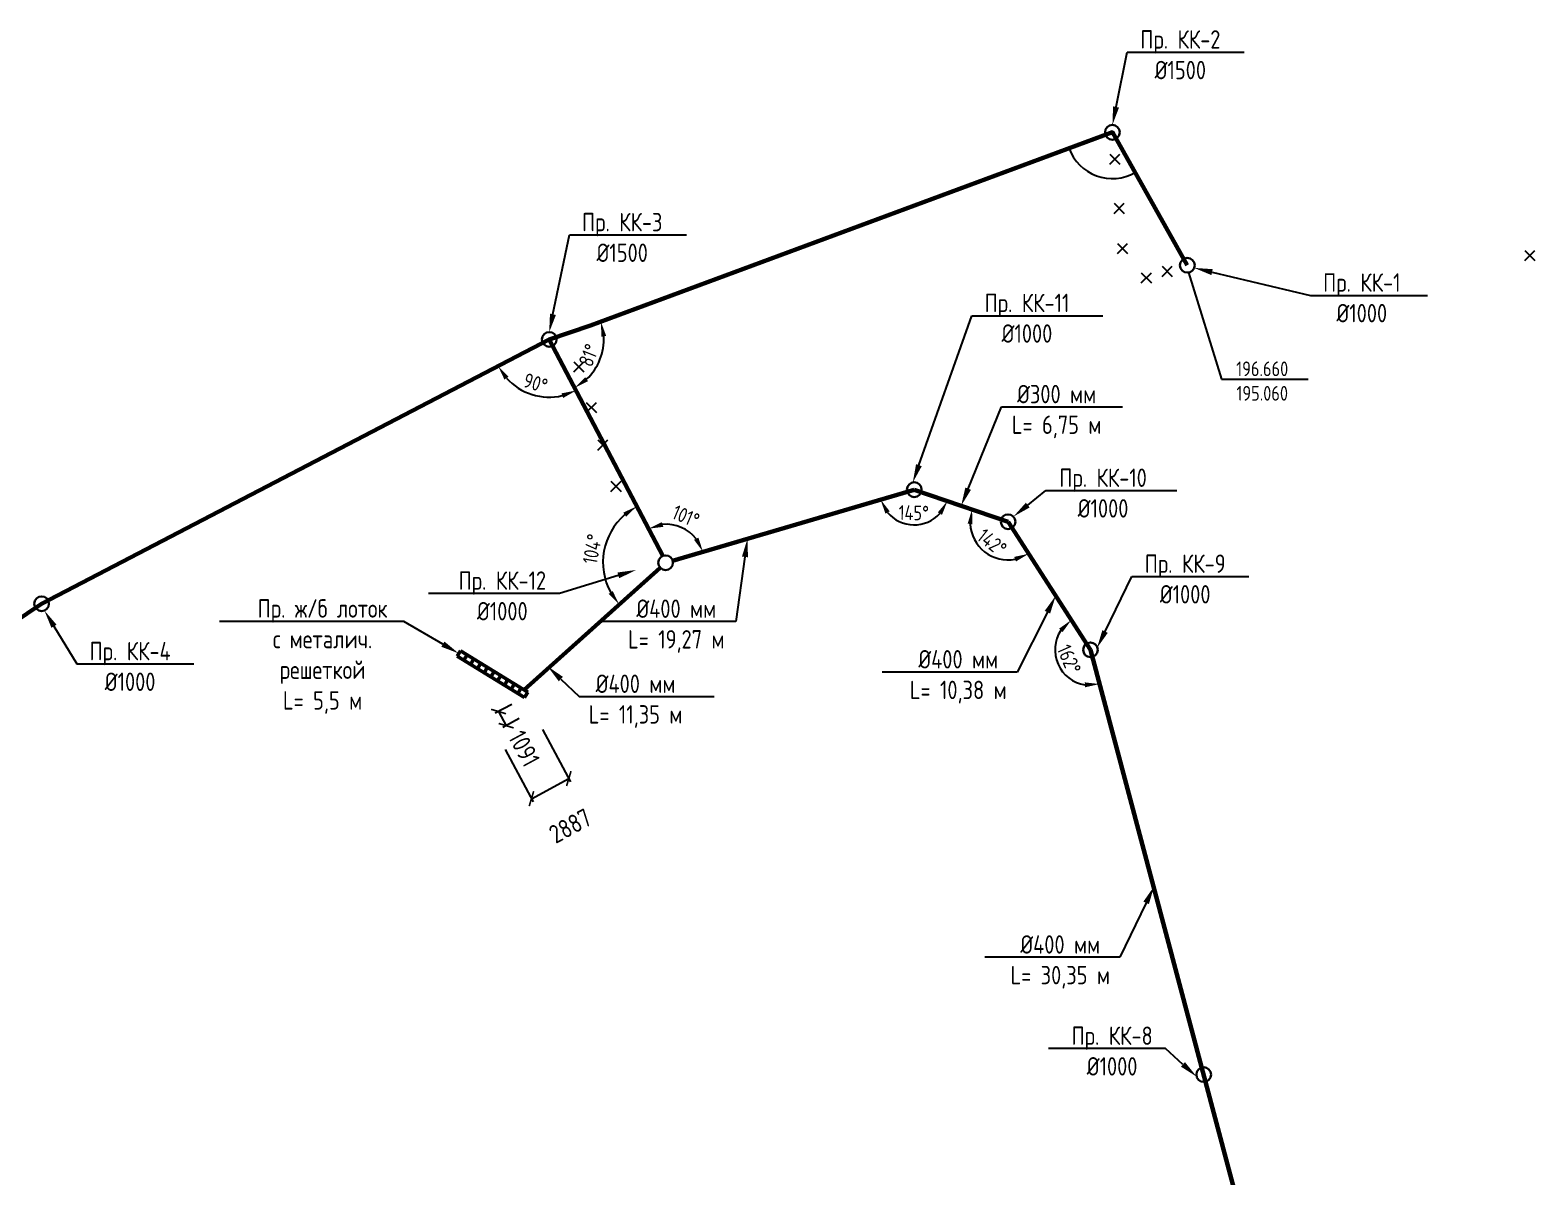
# Model space of a CAD drawing. Header units: millimetres. Extents: x 41457877 to 42425270, y 23449202 to 23614448.
# Drawn here: x 41922843 to 42025207, y 23536140 to 23614124 of the extents above; entities that cross this region are included whole.
import ezdxf
from ezdxf import colors
from ezdxf.entities.mleader import LeaderData, LeaderLine
from ezdxf.math import Vec2, Vec3

# ---------------------------------------------------------------- set-up
doc = ezdxf.new("R2010")
doc.units = ezdxf.units.MM
for name, color, linetype, lineweight in [('В1', 140, 'Continuous', 40), ('Колодца К2', 30, 'Continuous', 30), ('Лотки К2', 30, 'Continuous', 30), ('Труба К2', 7, 'Continuous', 60)]:
    doc.layers.add(name, color=color, linetype=linetype, lineweight=lineweight)
doc.layers.add('Выноски', color=7, linetype='Continuous')
doc.styles.add('GOST 2.304', font='GOST_type.ttf')
doc.styles.get("Standard").update_dxf_attribs({"font": 'arial.ttf'})
doc.dimstyles.new('ISO-25', dxfattribs={"dimtxt": 2.5, "dimasz": 2.5, "dimexe": 1.25, "dimexo": 0.625, "dimtad": 1, "dimtxsty": 'Standard', "dimcen": 2.5, "dimadec": 0, "dimazin": 0, "dimtfac": 1, "dimtmove": 0, "dimatfit": 3, "dimfxl": 1, "dimarcsym": 0})
doc.dimstyles.new('STANDARD$0', dxfattribs={"dimscale": 100, "dimtxt": 2.5, "dimasz": 1, "dimexe": 0.5, "dimexo": 2, "dimgap": 1, "dimtad": 1, "dimdec": 0, "dimzin": 0, "dimdsep": 46, "dimtxsty": 'Standard', "dimblk1": 'OBLIQUE', "dimblk2": 'OBLIQUE', "dimsah": 1, "dimcen": 2, "dimadec": 0, "dimazin": 0, "dimtfac": 1, "dimtdec": 4, "dimtofl": 0, "dimtmove": 2, "dimatfit": 3, "dimldrblk": 'OBLIQUE', "dimfxl": 1, "dimtolj": 1, "dimtzin": 0, "dimarcsym": 0})

# ---------------------------------------------------------------- blocks, each defined once
blk = doc.blocks.new('_None')
blk = doc.blocks.new('_ArchTick')
at = {"color": 0, "linetype": 'ByBlock', "const_width": 0.15}
blk.add_lwpolyline([(-0.5, -0.5), (0.5, 0.5)], dxfattribs=at)
blk = doc.blocks.new('*D290')
at = {"color": 0, "lineweight": -2, "transparency": 16777216}
for p, q in [((41955603, 23568267), (41954489, 23567667)), ((41954709, 23567785), (41955227, 23566824)), ((41956121, 23567306), (41955007, 23566706))]:
    blk.add_line(p, q, dxfattribs=at)
at = {"color": 0, "lineweight": -2, "transparency": 16777216, "xscale": 750.0000000000001, "yscale": 750.0000000000001, "zscale": 750.0000000000001}
for p, rotation in [((41954709, 23567785), 118.3189400912867), ((41955227, 23566824), 298.3189400912867)]:
    blk.add_blockref('_ArchTick', p, dxfattribs=dict(at, rotation=rotation))
at = {"color": 0, "transparency": 16777216, "insert": (41956450, 23565272), "char_height": 1250, "attachment_point": 5, "rotation": 298.31894, "style": 'GOST 2.304'}
blk.add_mtext('\\A1;1091', dxfattribs=at)
blk = doc.blocks.new('_Oblique')
at = {"color": 0, "linetype": 'ByBlock', "lineweight": -2}
blk.add_line((-0.5, -0.5), (0.5, 0.5), dxfattribs=at)
blk = doc.blocks.new('*D292')
at = {"color": 0, "lineweight": -2, "transparency": 16777216}
for p, q in [((41957692, 23566562), (41959607, 23563009)), ((41955151, 23565193), (41957065, 23561639)), ((41956947, 23561859), (41959488, 23563229))]:
    blk.add_line(p, q, dxfattribs=at)
at = {"color": 0, "lineweight": -2, "transparency": 16777216, "xscale": 750.0000000000001, "yscale": 750.0000000000001, "zscale": 750.0000000000001}
for p, rotation in [((41959488, 23563229), 28.3189313236025), ((41956947, 23561859), 208.3189313236025)]:
    blk.add_blockref('_ArchTick', p, dxfattribs=dict(at, rotation=rotation))
at = {"color": 0, "transparency": 16777216, "insert": (41959583, 23560011), "char_height": 1250, "attachment_point": 5, "rotation": 28.31893, "style": 'GOST 2.304'}
blk.add_mtext('\\A1;2887', dxfattribs=at)
blk = doc.blocks.new('*D293')
at = {"color": 0, "lineweight": -2, "transparency": 16777216}
for p, q in [((41993545, 23574294), (41993418, 23574580)), ((41995207, 23571109), (41995756, 23569049))]:
    blk.add_line(p, q, dxfattribs=at)
blk.add_arc((41994974, 23571981), 2410, 146.68864, 260.98259, dxfattribs=at)
at = {"color": 0, "transparency": 16777216}
for points in [[(41992843, 23573423), (41993077, 23573186), (41993671, 23574008)], [(41994588, 23569768), (41994605, 23569435), (41995595, 23569653)]]:
    blk.add_solid(points, dxfattribs=at)
at = {"color": 0, "transparency": 16777216, "insert": (41993514, 23571336), "char_height": 1000, "attachment_point": 5, "rotation": 293.83562, "style": 'GOST 2.304'}
blk.add_mtext('162°', dxfattribs=at)
blk = doc.blocks.new('*D294')
at = {"color": 0, "lineweight": -2, "transparency": 16777216}
blk.add_arc((41989373, 23580694), 2593, 183.40041, 280.50352, dxfattribs=at)
at = {"color": 0, "transparency": 16777216}
for points in [[(41986619, 23580562), (41986949, 23580518), (41986918, 23581531)], [(41989784, 23578299), (41989907, 23577989), (41990775, 23578512)]]:
    blk.add_solid(points, dxfattribs=at)
at = {"color": 0, "transparency": 16777216, "insert": (41988276, 23579292), "char_height": 1000, "attachment_point": 5, "rotation": 321.95196, "style": 'GOST 2.304'}
blk.add_mtext('142°', dxfattribs=at)
blk = doc.blocks.new('*D295')
at = {"color": 0, "lineweight": -2, "transparency": 16777216}
blk.add_arc((41982986, 23582872), 2388, 220.55211, 316.99093, dxfattribs=at)
at = {"color": 0, "transparency": 16777216}
for points in [[(41981026, 23581240), (41981319, 23581399), (41980696, 23582199)], [(41984589, 23581329), (41984875, 23581158), (41985246, 23582101)]]:
    blk.add_solid(points, dxfattribs=at)
at = {"color": 0, "transparency": 16777216, "insert": (41982953, 23581298), "char_height": 1000, "attachment_point": 5, "rotation": 358.77152, "style": 'GOST 2.304'}
blk.add_mtext('145°', dxfattribs=at)
blk = doc.blocks.new('*D298')
at = {"color": 0, "lineweight": -2, "transparency": 16777216}
blk.add_arc((41966110, 23577936), 4296, 131.04647, 208.58749, dxfattribs=at)
at = {"color": 0, "transparency": 16777216}
for points in [[(41963195, 23581313), (41963383, 23581038), (41964115, 23581740)], [(41962474, 23575976), (41962202, 23575784), (41962915, 23575063)]]:
    blk.add_solid(points, dxfattribs=at)
at = {"color": 0, "transparency": 16777216, "insert": (41961082, 23578839), "char_height": 1000, "attachment_point": 5, "rotation": 79.81698, "style": 'GOST 2.304'}
blk.add_mtext('104°', dxfattribs=at)
blk = doc.blocks.new('*D299')
at = {"color": 0, "lineweight": -2, "transparency": 16777216}
for start, end in [(133.60743, 162.28042), (14.72261, 104.93443), (317.37662, 346.04962)]:
    blk.add_arc((42010481, 23513843), 2019, start, end, dxfattribs=at)
at = {"color": 0, "transparency": 16777216}
for points in [[(42009007, 23515450), (42009169, 23515160), (42009960, 23515794)], [(42012274, 23513355), (42012607, 23513357), (42012434, 23514356)]]:
    blk.add_solid(points, dxfattribs=at)
at = {"color": 0, "transparency": 16777216, "insert": (42011904, 23516292), "char_height": 1000, "attachment_point": 5, "rotation": 329.82852, "style": 'GOST 2.304'}
blk.add_mtext('90°', dxfattribs=at)
blk = doc.blocks.new('*D300')
at = {"color": 0, "lineweight": -2, "transparency": 16777216}
blk.add_arc((41996467, 23607173), 3146, 200.34023, 299.39993, dxfattribs=at)
at = {"color": 0, "transparency": 16777216}
for points in [[(41993517, 23606079), (41993518, 23606080), (41993517, 23606082)], [(41998011, 23604433), (41998012, 23604432), (41998014, 23604434)]]:
    blk.add_solid(points, dxfattribs=at)
at = {"color": 0, "transparency": 16777216, "insert": (41995385, 23604221), "char_height": 2.5, "attachment_point": 5, "rotation": 339.87008}
blk.add_mtext('99°', dxfattribs=at)
blk = doc.blocks.new('*D301')
at = {"color": 0, "lineweight": -2, "transparency": 16777216}
blk.add_line((41961251, 23594141), (41962267, 23594486), dxfattribs=at)
blk.add_arc((41958160, 23593091), 3712, 313.16131, 3.27989, dxfattribs=at)
at = {"color": 0, "transparency": 16777216}
for points in [[(41961703, 23593272), (41962030, 23593335), (41961675, 23594285)], [(41960796, 23590247), (41960603, 23590519), (41959885, 23589804)]]:
    blk.add_solid(points, dxfattribs=at)
at = {"color": 0, "transparency": 16777216, "insert": (41960853, 23592015), "char_height": 1000, "attachment_point": 5, "rotation": 68.2206, "style": 'GOST 2.304'}
blk.add_mtext('81°', dxfattribs=at)
blk = doc.blocks.new('*D302')
at = {"color": 0, "lineweight": -2, "transparency": 16777216}
blk.add_arc((41958160, 23593091), 3927, 222.1281, 283.04849, dxfattribs=at)
at = {"color": 0, "transparency": 16777216}
for points in [[(41955111, 23590362), (41955385, 23590552), (41954677, 23591278)], [(41958989, 23589422), (41959105, 23589110), (41959984, 23589614)]]:
    blk.add_solid(points, dxfattribs=at)
at = {"color": 0, "transparency": 16777216, "insert": (41957229, 23590120), "char_height": 1000, "attachment_point": 5, "rotation": 342.58829, "style": 'GOST 2.304'}
blk.add_mtext('90°', dxfattribs=at)
blk = doc.blocks.new('*D303')
at = {"color": 0, "lineweight": -2, "transparency": 16777216}
blk.add_arc((41966121, 23577916), 2601, 38.54152, 95.51419, dxfattribs=at)
at = {"color": 0, "transparency": 16777216}
for points in [[(41965918, 23580345), (41965823, 23580665), (41964912, 23580219)], [(41968303, 23579613), (41968007, 23579460), (41968616, 23578649)]]:
    blk.add_solid(points, dxfattribs=at)
at = {"color": 0, "transparency": 16777216, "insert": (41967453, 23581059), "char_height": 1000, "attachment_point": 5, "rotation": 337.02786, "style": 'GOST 2.304'}
blk.add_mtext('101°', dxfattribs=at)

msp = doc.modelspace()

# ---------------------------------------------------------------- linework, layer by layer
for p, q in [((41996285.232, 23605691.919), (41996970.43, 23605006.721)), ((41996285.232, 23605006.721), (41996970.43, 23605691.919)), ((41996579.701, 23602347.201), (41997264.899, 23601662.003)), ((41996579.701, 23601662.003), (41997264.899, 23602347.201)), ((41996819.485, 23599623.613), (41997504.683, 23598938.415)), ((41996819.485, 23598938.415), (41997504.683, 23599623.613)), ((42024522.189, 23599133.405), (42025207.387, 23598448.207)), ((42024522.189, 23598448.207), (42025207.387, 23599133.405)), ((41998430.356, 23597615.87), (41999115.554, 23596930.672)), ((41998430.356, 23596930.672), (41999115.554, 23597615.87)), ((41999846.424, 23598063.256), (42000531.622, 23597378.058)), ((41999846.424, 23597378.058), (42000531.622, 23598063.256)), ((41959832.269, 23591570.53), (41960517.467, 23590885.332)), ((41959832.269, 23590885.332), (41960517.467, 23591570.53)), ((41960679.7, 23588810.196), (41961364.898, 23588124.998)), ((41960679.7, 23588124.998), (41961364.898, 23588810.196)), ((41961464.358, 23586253.751), (41962149.556, 23585568.553)), ((41961464.358, 23585568.553), (41962149.556, 23586253.751)), ((41962358.479, 23583444.046), (41963043.677, 23582758.848)), ((41962358.479, 23582758.848), (41963043.677, 23583444.046))]:
    msp.add_line(p, q)
at = {"layer": 'Колодца К2'}
for centre in [(41996467.279, 23607172.954), (42001563.584, 23598130.205), (41958160.302, 23593091.002), (41982986.442, 23582871.92), (41989372.686, 23580693.776), (41966072.297, 23577901.542), (41923627.797, 23575116.982), (41994973.87, 23571981.349), (42002677.731, 23543097.972, 118188.19)]:
    msp.add_circle(centre, 500, dxfattribs=at)
at = {"layer": 'Лотки К2', "lineweight": 50}
for p, q in [((41952114.252, 23571922, 379440.185), (41951888.092, 23571552.297, 157896.454)), ((41951888.092, 23571552.297, 157896.454), (41956483.319, 23568741.229, -105386.888)), ((41952114.252, 23571922, 379440.185), (41956709.48, 23569110.932, 116156.843)), ((41952573.775, 23571640.893, 353111.851), (41952347.614, 23571271.19, 131568.12)), ((41953033.298, 23571359.787, 326783.517), (41952807.137, 23570990.083, 105239.786)), ((41953492.821, 23571078.68, 300455.182), (41953266.66, 23570708.977, 78911.452)), ((41953952.343, 23570797.573, 274126.848), (41953726.183, 23570427.87, 52583.117)), ((41954411.866, 23570516.466, 247798.514), (41954185.705, 23570146.763, 26254.783)), ((41954871.389, 23570235.36, 221470.18), (41954645.228, 23569865.656, -73.551)), ((41955330.912, 23569954.253, 195141.846), (41955104.751, 23569584.55, -26401.885)), ((41955790.434, 23569673.146, 168813.511), (41955564.274, 23569303.443, -52730.219)), ((41956249.957, 23569392.039, 142485.177), (41956023.796, 23569022.336, -79058.554)), ((41956709.48, 23569110.932, 116156.843), (41956483.319, 23568741.229, -105386.888))]:
    msp.add_line(p, q, dxfattribs=at)
at = {"layer": 'Труба К2'}
for p, q in [((41958160.307, 23593090.988), (41965884.944, 23578365.113)), ((41982986.442, 23582871.92), (41966552.014, 23578042.511)), ((41989372.686, 23580693.776), (41982986.442, 23582871.92)), ((41994973.87, 23571981.349), (41989372.686, 23580693.776)), ((41956462.014, 23569262.317, 130335.408), (41965700.457, 23577567.274)), ((42010381.592, 23514214.595, 236376.379), (41994973.87, 23571981.349))]:
    msp.add_line(p, q, dxfattribs=at)
msp.add_lwpolyline([(42001561.653, 23598148.648), (41996467.279, 23607172.954), (41960954.847, 23594040.243), (41958160.302, 23593091.003), (41923627.797, 23575116.982), (41883027.322, 23547746.75), (41867591.806, 23542327.621)], dxfattribs=at)

# ---------------------------------------------------------------- dimensions: what is measured, and where the dimension line sits
for base, line1, line2, picture, middle in [((41961190.228, 23590946.249), ((41960954.847, 23594040.243), (41958160.302, 23593091.003)), ((41958160.307, 23593090.988), (41965884.944, 23578365.113)), '*D301', (41960852.686, 23592015.248)), ((41956053.866, 23589777.19), ((41958160.307, 23593090.988), (41965884.944, 23578365.113)), ((41958160.302, 23593091.003), (41923627.797, 23575116.982)), '*D302', (41957228.656, 23590120.246)), ((41962301.603, 23579923.534), ((41956462.014, 23569262.317, 130335.408), (41965700.457, 23577567.274)), ((41958160.307, 23593090.988), (41965884.944, 23578365.113)), '*D298', (41961081.647, 23578838.887)), ((41967787.598, 23579912.493), ((41958160.307, 23593090.988), (41965884.944, 23578365.113)), ((41982986.442, 23582871.92), (41966552.014, 23578042.511)), '*D303', (41967453.067, 23581058.952)), ((41981963.81, 23580714.409), ((41982986.442, 23582871.92), (41980695.702, 23582198.764)), ((41982986.442, 23582871.92), (41985246.219, 23582101.182)), '*D295', (41982952.681, 23581297.54)), ((41987090.597, 23579462.066), ((41989372.686, 23580693.776), (41986918.251, 23581530.905)), ((41989372.686, 23580693.776), (41990775.075, 23578512.413)), '*D294', (41988275.601, 23579291.994)), ((41992567.989, 23572115.746), ((41994973.87, 23571981.349), (41993670.787, 23574008.244)), ((41994973.87, 23571981.349), (41995126.142, 23571410.45, 2336.068)), '*D293', (41993513.613, 23571336.215)), ((42011913.686, 23515265.63), ((42010381.592, 23514214.595, 236376.379), (41994973.87, 23571981.349)), ((42010964.298, 23513970.035, 237897.055), (42012996.093, 23514503.923, 110624.763)), '*D299', (42011904.284, 23516291.705))]:
    dim = msp.add_angular_dim_2l(base=base, line1=line1, line2=line2, dimstyle='ISO-25', override={"dimscale": 500, "dimtxt": 2, "dimasz": 2, "dimtxsty": 'GOST 2.304'})
    dim.commit()
    dim.dimension.update_dxf_attribs({"geometry": picture, "text_midpoint": middle})
dim = msp.add_linear_dim(base=(41955226.99, 23566824.371), p1=(41956483.319, 23568741.229), p2=(41957001.092, 23567780.382), angle=298.31894009, dimstyle='STANDARD$0', override={"dimscale": 500, "dimasz": 1.5, "dimtxsty": 'GOST 2.304', "dimblk1": 'ArchTick', "dimblk2": 'ArchTick'})
dim.commit()
dim.dimension.update_dxf_attribs({"geometry": '*D290', "text_midpoint": (41956449.657, 23565272.036), "dimtype": 161})
dim = msp.add_aligned_dim(p1=(41954676.197, 23566073.186), p2=(41957217.587, 23567442.667), distance=-4786.657, dimstyle='STANDARD$0', override={"dimscale": 500, "dimasz": 1.5, "dimtxsty": 'GOST 2.304', "dimblk1": 'ArchTick', "dimblk2": 'ArchTick'})
dim.commit()
dim.dimension.update_dxf_attribs({"geometry": '*D292', "text_midpoint": (41959582.694, 23560010.852)})

# ---------------------------------------------------------------- leaders
at = {"layer": 'Выноски', "color": 0, "lineweight": -2}
ml = msp.add_multileader_mtext('Standard', dxfattribs=at)
ml.set_content('{\\C0;Пр. КК-2\\P%%C1500}', color=5, style='GOST 2.304')
ml.set_leader_properties(lineweight=-3)
ml.build(insert=Vec2(0, 0))
ml.multileader.update_dxf_attribs({"text_left_attachment_type": 6, "text_right_attachment_type": 6, "dogleg_length": 1, "arrow_head_size": 1250, "scale": 500})
ctx = ml.context
ctx.base_point, ctx.scale, ctx.char_height, ctx.arrow_head_size, ctx.landing_gap_size, ctx.plane_origin = Vec3(41997563.553, 23612615.593), 500, 1250, 1250, 900, Vec3(41993049.417, 23604746.127)
ctx.left_attachment, ctx.right_attachment, ctx.text_align_type = 6, 6, 1
notes = []
notes.append((ctx, [(0, (1, 1, 0), (41997463.705, 23612615.593), (1, 0), 99.848, [(1, [(41996467.279, 23607672.954)], 0, [])])]))
ctx.mtext.insert, ctx.mtext.alignment, ctx.mtext.flow_direction = Vec3(42001089.089, 23614115.593), 2, 5
ml = msp.add_multileader_mtext('Standard', dxfattribs=at)
ml.set_content('{\\C0;Пр. КК-3\\P%%C1500}', color=5, style='GOST 2.304')
ml.set_leader_properties(lineweight=-3)
ml.build(insert=Vec2(0, 0))
ml.multileader.update_dxf_attribs({"text_left_attachment_type": 6, "text_right_attachment_type": 6, "dogleg_length": 1, "arrow_head_size": 1250, "scale": 500})
ctx = ml.context
ctx.base_point, ctx.scale, ctx.char_height, ctx.arrow_head_size, ctx.landing_gap_size, ctx.plane_origin = Vec3(41959644.282, 23600192.592), 500, 1250, 1250, 900, Vec3(41954735.441, 23590645.907)
ctx.left_attachment, ctx.right_attachment, ctx.text_align_type = 6, 6, 1
notes.append((ctx, [(0, (1, 1, 0), (41959544.434, 23600192.592), (1, 0), 99.848, [(1, [(41958153.302, 23593572.734)], 0, [])])]))
ctx.mtext.insert, ctx.mtext.alignment, ctx.mtext.flow_direction = Vec3(41963121.569, 23601692.592), 2, 5
ml = msp.add_multileader_mtext('Standard', dxfattribs=at)
ml.set_content('{\\C0;Пр. КК-1\\P%%C1000}', color=5, style='GOST 2.304')
ml.set_leader_properties(lineweight=-3)
ml.build(insert=Vec2(0, 0))
ml.multileader.update_dxf_attribs({"text_left_attachment_type": 6, "text_right_attachment_type": 6, "dogleg_length": 1, "arrow_head_size": 1250, "scale": 500})
ctx = ml.context
ctx.base_point, ctx.scale, ctx.char_height, ctx.arrow_head_size, ctx.landing_gap_size, ctx.plane_origin = Vec3(42010044.46, 23596085.115), 500, 1250, 1250, 900, Vec3(42005530.325, 23588215.65)
ctx.left_attachment, ctx.right_attachment, ctx.text_align_type = 6, 6, 1
notes.append((ctx, [(0, (1, 1, 0), (42009944.612, 23596085.115), (1, 0), 99.848, [(1, [(42002031.135, 23597953.019)], 0, [])])]))
ctx.mtext.insert, ctx.mtext.alignment, ctx.mtext.flow_direction = Vec3(42013432.398, 23597585.115), 2, 5
ml = msp.add_multileader_mtext('Standard', dxfattribs=at)
ml.set_content('{\\C0;Пр. КК-11\\P%%C1000}', color=5, style='GOST 2.304')
ml.set_leader_properties(lineweight=-3)
ml.build(insert=Vec2(0, 0))
ml.multileader.update_dxf_attribs({"text_left_attachment_type": 6, "text_right_attachment_type": 6, "dogleg_length": 1, "arrow_head_size": 1250, "scale": 500})
ctx = ml.context
ctx.base_point, ctx.scale, ctx.char_height, ctx.arrow_head_size, ctx.landing_gap_size, ctx.plane_origin = Vec3(41986999.864, 23594698.256), 500, 1250, 1250, 900, Vec3(41962291.196, 23575906.223)
ctx.left_attachment, ctx.right_attachment, ctx.text_align_type = 6, 6, 1
notes.append((ctx, [(0, (1, 1, 0), (41986900.017, 23594698.256), (1, 0), 99.848, [(1, [(41982887.41, 23583360.236)], 0, [])])]))
ctx.mtext.insert, ctx.mtext.alignment, ctx.mtext.flow_direction = Vec3(41990655.851, 23596198.256), 2, 5
ml = msp.add_multileader_mtext('Standard', dxfattribs=at)
ml.set_content('{\\C0;%%C300 мм\\PL= 6,75 м}', color=5, style='GOST 2.304')
ml.set_leader_properties(lineweight=-3)
ml.build(insert=Vec2(0, 0))
ml.multileader.update_dxf_attribs({"text_left_attachment_type": 6, "text_right_attachment_type": 6, "dogleg_length": 1, "arrow_head_size": 1250, "scale": 500})
ctx = ml.context
ctx.base_point, ctx.scale, ctx.char_height, ctx.arrow_head_size, ctx.landing_gap_size, ctx.plane_origin = Vec3(41989032.374, 23588497.325), 500, 1250, 1250, 900, Vec3(41986353.036, 23570788.413)
ctx.left_attachment, ctx.right_attachment, ctx.text_align_type = 6, 6, 1
notes.append((ctx, [(0, (1, 1, 0), (41988932.526, 23588497.325), (1, 0), 99.848, [(1, [(41986179.564, 23581782.848)], 0, [])])]))
ctx.mtext.insert, ctx.mtext.alignment, ctx.mtext.flow_direction = Vec3(41992674.511, 23589997.325), 2, 5
ml = msp.add_multileader_mtext('Standard', dxfattribs=at)
ml.set_content('{\\C0;Пр. КК-10\\P%%C1000}', color=5, style='GOST 2.304')
ml.set_leader_properties(lineweight=-3)
ml.build(insert=Vec2(0, 0))
ml.multileader.update_dxf_attribs({"text_left_attachment_type": 6, "text_right_attachment_type": 6, "dogleg_length": 1, "arrow_head_size": 1250, "scale": 500})
ctx = ml.context
ctx.base_point, ctx.scale, ctx.char_height, ctx.arrow_head_size, ctx.landing_gap_size, ctx.plane_origin = Vec3(41992041.08, 23582809.246), 500, 1250, 1250, 900, Vec3(41957558.233, 23561094.57)
ctx.left_attachment, ctx.right_attachment, ctx.text_align_type = 6, 6, 1
notes.append((ctx, [(0, (1, 1, 0), (41991941.233, 23582809.246), (1, 0), 99.848, [(1, [(41989732.592, 23581040.86)], 0, [])])]))
ctx.mtext.insert, ctx.mtext.alignment, ctx.mtext.flow_direction = Vec3(41995831.538, 23584309.246), 2, 5
ml = msp.add_multileader_mtext('Standard', dxfattribs=at)
ml.set_content('{\\C0;%%C400 мм\\PL= 19,27 м}', color=5, style='GOST 2.304')
ml.set_leader_properties(lineweight=-3)
ml.build(insert=Vec2(0, 0))
ml.multileader.update_dxf_attribs({"text_left_attachment_type": 6, "text_right_attachment_type": 6, "dogleg_length": 1, "arrow_head_size": 1250, "scale": 500})
ctx = ml.context
ctx.base_point, ctx.scale, ctx.char_height, ctx.arrow_head_size, ctx.landing_gap_size, ctx.plane_origin = Vec3(41962845.979, 23573904.614), 500, 1250, 1250, 900, Vec3(41976208.769, 23565399.661)
ctx.left_attachment, ctx.right_attachment, ctx.text_align_type = 6, 6, 1
notes.append((ctx, [(1, (1, 1, 0), (41970855.548, 23573904.614), (-1, 0), 99.848, [(1, [(41971645.323, 23579539.227)], 0, [])])]))
ctx.mtext.insert, ctx.mtext.alignment, ctx.mtext.flow_direction = Vec3(41966800.84, 23575404.614), 2, 5
ml = msp.add_multileader_mtext('Standard', dxfattribs=at)
ml.set_content('{\\C0;Пр. КК-9\\P%%C1000}', color=5, style='GOST 2.304')
ml.set_leader_properties(lineweight=-3)
ml.build(insert=Vec2(0, 0))
ml.multileader.update_dxf_attribs({"text_left_attachment_type": 6, "text_right_attachment_type": 6, "dogleg_length": 1, "arrow_head_size": 1250, "scale": 500})
ctx = ml.context
ctx.base_point, ctx.scale, ctx.char_height, ctx.arrow_head_size, ctx.landing_gap_size, ctx.plane_origin = Vec3(41997894.862, 23576965.831), 500, 1250, 1250, 900, Vec3(41991455.486, 23559884.127)
ctx.left_attachment, ctx.right_attachment, ctx.text_align_type = 6, 6, 1
notes.append((ctx, [(0, (1, 1, 0), (41997795.015, 23576965.831), (1, 0), 99.848, [(1, [(41995418.342, 23572104.361)], 0, [])])]))
ctx.mtext.insert, ctx.mtext.alignment, ctx.mtext.flow_direction = Vec3(42001416.825, 23578465.831), 2, 5
ml = msp.add_multileader_mtext('Standard', dxfattribs=at)
ml.set_content('{\\C0;Пр. КК-12\\P%%C1000}', color=5, style='GOST 2.304')
ml.set_leader_properties(lineweight=-3)
ml.build(insert=Vec2(0, 0))
ml.multileader.update_dxf_attribs({"text_left_attachment_type": 6, "text_right_attachment_type": 6, "dogleg_length": 1, "arrow_head_size": 1250, "scale": 500})
ctx = ml.context
ctx.base_point, ctx.scale, ctx.char_height, ctx.arrow_head_size, ctx.landing_gap_size, ctx.plane_origin = Vec3(41951172.11, 23575816.478), 500, 1250, 1250, 900, Vec3(41921581.069, 23557683.248)
ctx.left_attachment, ctx.right_attachment, ctx.text_align_type = 6, 6, 1
notes.append((ctx, [(1, (1, 1, 0), (41958859.127, 23575816.478), (-1, 0), 99.848, [(1, [(41964052.346, 23577409.475)], 0, [])])]))
ctx.mtext.insert, ctx.mtext.alignment, ctx.mtext.flow_direction = Vec3(41954965.694, 23577316.478), 2, 5
ml = msp.add_multileader_mtext('Standard', dxfattribs=at)
ml.set_content('{\\C0;%%C400 мм\\PL= 10,38 м}', color=5, style='GOST 2.304')
ml.set_leader_properties(lineweight=-3)
ml.build(insert=Vec2(0, 0))
ml.multileader.update_dxf_attribs({"text_left_attachment_type": 6, "text_right_attachment_type": 6, "dogleg_length": 1, "arrow_head_size": 1250, "scale": 500})
ctx = ml.context
ctx.base_point, ctx.scale, ctx.char_height, ctx.arrow_head_size, ctx.landing_gap_size, ctx.plane_origin = Vec3(41982070.935, 23570464.262), 500, 1250, 1250, 900, Vec3(41988647.902, 23563436.845)
ctx.left_attachment, ctx.right_attachment, ctx.text_align_type = 6, 6, 1
notes.append((ctx, [(1, (1, 1, 0), (41989991.154, 23570464.262), (-1, 0), 99.848, [(1, [(41992610.758, 23575657.079)], 0, [])])]))
ctx.mtext.insert, ctx.mtext.alignment, ctx.mtext.flow_direction = Vec3(41985981.121, 23571964.262), 2, 5
ml = msp.add_multileader_mtext('Standard', dxfattribs=at)
ml.set_content('{\\C0;Пр. КК-4\\P%%C1000}', color=5, style='GOST 2.304')
ml.set_leader_properties(lineweight=-3)
ml.build(insert=Vec2(0, 0))
ml.multileader.update_dxf_attribs({"text_left_attachment_type": 6, "text_right_attachment_type": 6, "dogleg_length": 1, "arrow_head_size": 1250, "scale": 500})
ctx = ml.context
ctx.base_point, ctx.scale, ctx.char_height, ctx.arrow_head_size, ctx.landing_gap_size, ctx.plane_origin = Vec3(41926123.009, 23571018.947), 500, 1250, 1250, 900, Vec3(41922448.537, 23559451.176)
ctx.left_attachment, ctx.right_attachment, ctx.text_align_type = 6, 6, 1
notes.append((ctx, [(0, (1, 1, 0), (41926023.161, 23571018.947), (1, 0), 99.848, [(1, [(41923817.434, 23574654.34)], 0, [])])]))
ctx.mtext.insert, ctx.mtext.alignment, ctx.mtext.flow_direction = Vec3(41929645.418, 23572518.947), 2, 5
ml = msp.add_multileader_mtext('Standard', dxfattribs=at)
ml.set_content('{\\C0;Пр. ж/б лоток\\Pс металич.\\Pрешеткой\\PL= 5,5 м}', color=5, style='GOST 2.304')
ml.set_leader_properties(lineweight=-3)
ml.build(insert=Vec2(0, 0))
ml.multileader.update_dxf_attribs({"text_left_attachment_type": 6, "text_right_attachment_type": 6, "dogleg_length": 1, "arrow_head_size": 1250, "scale": 500})
ctx = ml.context
ctx.base_point, ctx.scale, ctx.char_height, ctx.arrow_head_size, ctx.landing_gap_size, ctx.plane_origin = Vec3(41937308.719, 23573918.547), 500, 1250, 1250, 900, Vec3(41932034.117, 23557569.229)
ctx.left_attachment, ctx.right_attachment, ctx.text_align_type = 6, 6, 1
notes.append((ctx, [(1, (1, 1, 0), (41948269.504, 23573918.547), (-1, 0), 99.848, [(1, [(41952001.172, 23571737.149)], 0, [])])]))
ctx.mtext.insert, ctx.mtext.alignment, ctx.mtext.flow_direction = Vec3(41942739.188, 23575418.547), 2, 5
ml = msp.add_multileader_mtext('Standard', dxfattribs=at)
ml.set_content('{\\C0;%%C400 мм\\PL= 11,35 м}', color=5, style='GOST 2.304')
ml.set_leader_properties(lineweight=-3)
ml.build(insert=Vec2(0, 0))
ml.multileader.update_dxf_attribs({"text_left_attachment_type": 6, "text_right_attachment_type": 6, "dogleg_length": 1, "arrow_head_size": 1250, "scale": 500})
ctx = ml.context
ctx.base_point, ctx.scale, ctx.char_height, ctx.arrow_head_size, ctx.landing_gap_size, ctx.plane_origin = Vec3(41960299.086, 23568799.323), 500, 1250, 1250, 900, Vec3(41973661.876, 23560294.37)
ctx.left_attachment, ctx.right_attachment, ctx.text_align_type = 6, 6, 1
notes.append((ctx, [(0, (1, 1, 0), (41960199.238, 23568799.323), (1, 0), 99.848, [(1, [(41958046.681, 23570858.115)], 0, [])])]))
ctx.mtext.insert, ctx.mtext.alignment, ctx.mtext.flow_direction = Vec3(41964030.573, 23570299.323), 2, 5
ml = msp.add_multileader_mtext('Standard', dxfattribs=at)
ml.set_content('{\\C0;%%C400 мм\\PL= 30,35 м}', color=5, style='GOST 2.304')
ml.set_leader_properties(lineweight=-3)
ml.build(insert=Vec2(0, 0))
ml.multileader.update_dxf_attribs({"text_left_attachment_type": 6, "text_right_attachment_type": 6, "dogleg_length": 1, "arrow_head_size": 1250, "scale": 500})
ctx = ml.context
ctx.base_point, ctx.scale, ctx.char_height, ctx.arrow_head_size, ctx.landing_gap_size, ctx.plane_origin = Vec3(41988964.545, 23551071.484), 500, 1250, 1250, 900, Vec3(41995343.315, 23543681.474)
ctx.left_attachment, ctx.right_attachment, ctx.text_align_type = 6, 6, 1
notes.append((ctx, [(1, (1, 1, 0), (41996974.114, 23551071.484), (-1, 0), 99.848, [(1, [(41999306.171, 23555901.708)], 0, [])])]))
ctx.mtext.insert, ctx.mtext.alignment, ctx.mtext.flow_direction = Vec3(41992919.405, 23552571.484), 2, 5
ml = msp.add_multileader_mtext('Standard', dxfattribs=at)
ml.set_content('{\\C0;Пр. КК-8\\P%%C1000}', color=5, style='GOST 2.304')
ml.set_leader_properties(lineweight=-3)
ml.build(insert=Vec2(0, 0))
ml.multileader.update_dxf_attribs({"text_left_attachment_type": 6, "text_right_attachment_type": 6, "dogleg_length": 1, "arrow_head_size": 1250, "scale": 500})
ctx = ml.context
ctx.base_point, ctx.scale, ctx.char_height, ctx.arrow_head_size, ctx.landing_gap_size, ctx.plane_origin = Vec3(41992925.075, 23544866.27, 118188.19), 500, 1250, 1250, 900, Vec3(41998235.56, 23530735.412, 118188.19)
ctx.left_attachment, ctx.right_attachment, ctx.text_align_type = 6, 6, 1
notes.append((ctx, [(1, (1, 1, 0), (42000068.847, 23544866.27, 118188.19), (-1, 0), 99.848, [(1, [(42002198.416, 23542955.646, 118188.19)], 0, [])])]))
ctx.mtext.insert, ctx.mtext.alignment, ctx.mtext.flow_direction = Vec3(41996447.038, 23546366.27, 118188.19), 2, 5
for ctx, leaders in notes:
    for number, flags, end, landing, length, lines in leaders:
        leader = LeaderData()
        leader.index, (leader.has_last_leader_line, leader.has_dogleg_vector, leader.attachment_direction) = number, flags
        leader.last_leader_point, leader.dogleg_vector, leader.dogleg_length = Vec3(end), Vec3(landing), length
        for number, points, colour, breaks in lines:
            line = LeaderLine()
            line.index, line.vertices, line.color, line.breaks = number, Vec3.list(points), colors.encode_raw_color(colour), breaks
            leader.lines.append(line)
        ctx.leaders.append(leader)

# ---------------------------------------------------------------- next in the draw order: leaders
at = {"layer": 'В1', "color": 0, "linetype": 'ByBlock', "lineweight": -3}
ml = msp.add_multileader_mtext('Standard', dxfattribs=at)
ml.set_content('{\\C0;196.660\\P195.060}', color=5, style='GOST 2.304')
ml.set_leader_properties(lineweight=-3)
ml.set_arrow_properties(name='NONE')
ml.build(insert=Vec2(0, 0))
ml.multileader.update_dxf_attribs({"text_left_attachment_type": 6, "text_right_attachment_type": 6, "dogleg_length": 1, "arrow_head_size": 1000, "scale": 500})
ctx = ml.context
ctx.base_point, ctx.scale, ctx.char_height, ctx.arrow_head_size, ctx.landing_gap_size, ctx.plane_origin = Vec3(42003901.071, 23590392.606), 500, 1000, 1000, 900, Vec3(42010793.089, 23568603.938)
ctx.left_attachment, ctx.right_attachment, ctx.text_align_type = 6, 6, 1
notes = []
notes.append((ctx, [(0, (1, 1, 0), (42003880.982, 23590392.606), (1, 0), 20.089, [(0, [(42001640.167, 23597636.105)], 0, [])])]))
ctx.mtext.insert, ctx.mtext.alignment, ctx.mtext.flow_direction = Vec3(42006659.541, 23591592.606), 2, 5
ctx.mtext.has_bg_fill, ctx.mtext.bg_color, ctx.mtext.bg_scale_factor, ctx.mtext.bg_transparency, ctx.mtext.use_window_bg_color = 1, -1027028792, 1.5, 0, 1
for ctx, leaders in notes:
    for number, flags, end, landing, length, lines in leaders:
        leader = LeaderData()
        leader.index, (leader.has_last_leader_line, leader.has_dogleg_vector, leader.attachment_direction) = number, flags
        leader.last_leader_point, leader.dogleg_vector, leader.dogleg_length = Vec3(end), Vec3(landing), length
        for number, points, colour, breaks in lines:
            line = LeaderLine()
            line.index, line.vertices, line.color, line.breaks = number, Vec3.list(points), colors.encode_raw_color(colour), breaks
            leader.lines.append(line)
        ctx.leaders.append(leader)

# ---------------------------------------------------------------- next in the draw order: dimensions: what is measured, and where the dimension line sits
dim = msp.add_angular_dim_2l(base=(41994589.268, 23604649.28), line1=((42001561.653, 23598148.648), (41996467.279, 23607172.954)), line2=((41996467.279, 23607172.954), (41960954.847, 23594040.243)), dimstyle='ISO-25')
dim.commit()
dim.dimension.update_dxf_attribs({"geometry": '*D300', "text_midpoint": (41995385.317, 23604221.132)})

doc.saveas('drawing.dxf')
